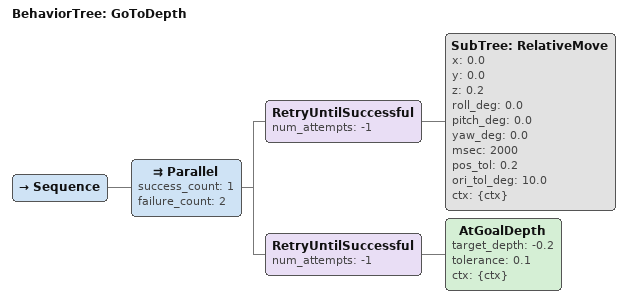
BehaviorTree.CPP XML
<root BTCPP_format="4" main_tree_to_execute="GoToDepth">
    <BehaviorTree ID="GoToDepth">
        <Sequence>
            <Parallel success_count="1" failure_count="2">
                <RetryUntilSuccessful num_attempts="-1">
                    <SubTree ID="RelativeMove"
                        x="0.0"
                        y="0.0"
                        z="0.2"
                        roll_deg="0.0"
                        pitch_deg="0.0"
                        yaw_deg="0.0"
                        msec="2000"
                        pos_tol="0.2"
                        ori_tol_deg="10.0"
                        ctx="{ctx}"/>
                </RetryUntilSuccessful>
                <RetryUntilSuccessful num_attempts="-1">
                    <AtGoalDepth
                        target_depth="-0.2"
                        tolerance="0.1"
                        ctx="{ctx}"/>
                </RetryUntilSuccessful>
            </Parallel>
        </Sequence>
    </BehaviorTree>
</root>
